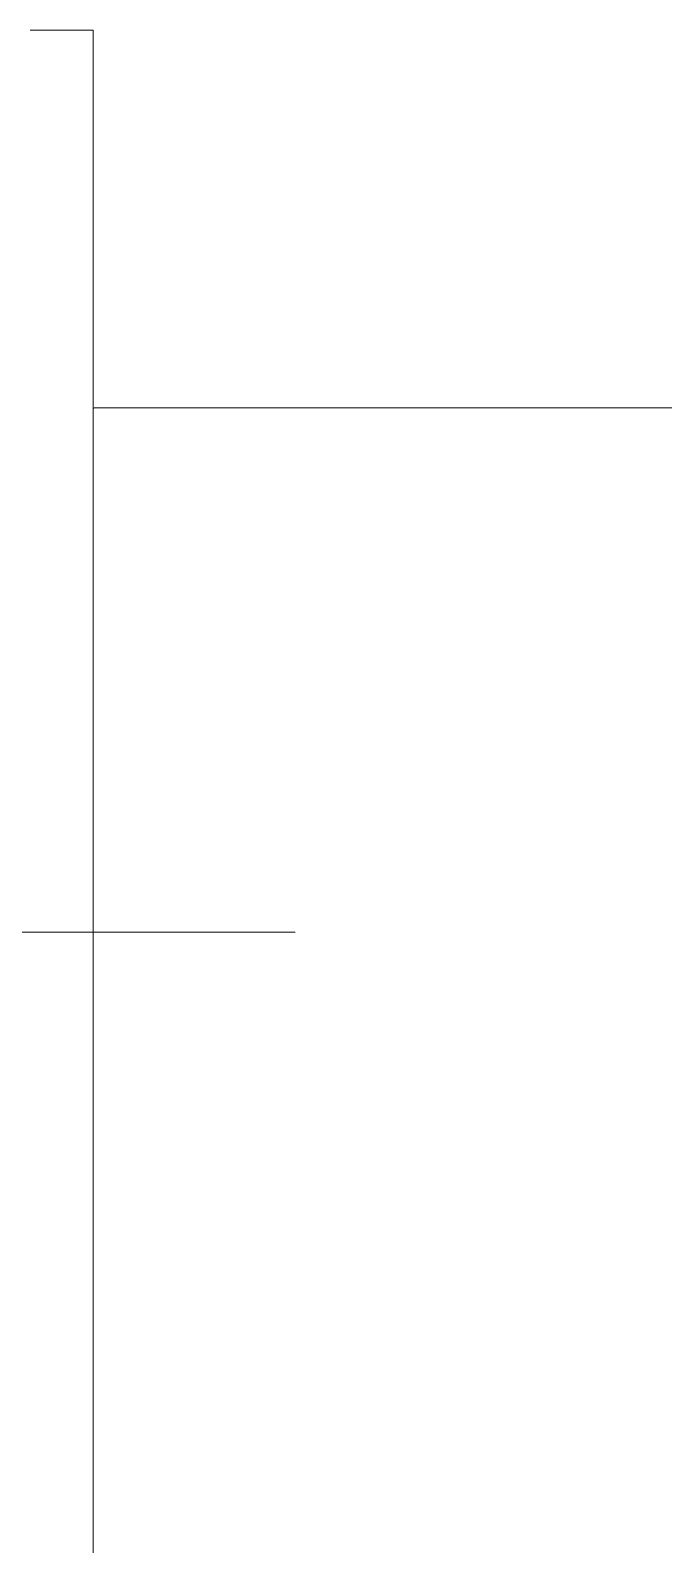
# Model space of a CAD drawing. Header units: millimetres. Extents: x -5 to 111, y -3 to 86.
# Drawn here: x 18.63 to 18.7811, y 19.3714 to 19.7325 of the extents above; entities that cross this region are included whole.
import ezdxf

# ---------------------------------------------------------------- set-up
doc = ezdxf.new("R2010")
doc.units = ezdxf.units.MM
doc.linetypes.add('STRICHPUNKT2', pattern=[0.5, 0.25, -0.125, 0, -0.125])
doc.layers.add('A1I6----E-', color=3, linetype='Continuous', lineweight=25)

# ---------------------------------------------------------------- blocks, each defined once
blk = doc.blocks.new('Gruppe-456')
at = {"layer": 'A1I6----E-', "linetype": 'Continuous', "lineweight": 9}
for p, q in [((-32.17044, -22.8111), (-32.15544, -22.8111)), ((-32.15544, -22.8111), (-32.15544, -22.8161)), ((-32.15544, -22.8161), (-32.15544, -23.3961)), ((-31.96544, -22.9011), (-32.15524, -22.9011))]:
    blk.add_line(p, q, dxfattribs=at)
blk.add_arc((-32.15524, -22.9013), 0.0002, 90, 180, dxfattribs=at)
blk = doc.blocks.new('Gruppe-466')
at = {"layer": 'A1I6----E-', "linetype": 'STRICHPUNKT2', "lineweight": 9}
blk.add_line((-28.13225, -23.0261), (-32.25325, -23.0261), dxfattribs=at)
at = {"layer": 'A1I6----E-'}
blk.add_blockref('Gruppe-456', (0, 0), dxfattribs=at)

msp = doc.modelspace()

# ---------------------------------------------------------------- block references
at = {"layer": 'A1I6----E-'}
msp.add_blockref('Gruppe-466', (50.80045, 42.5436), dxfattribs=at)

doc.saveas('drawing.dxf')
